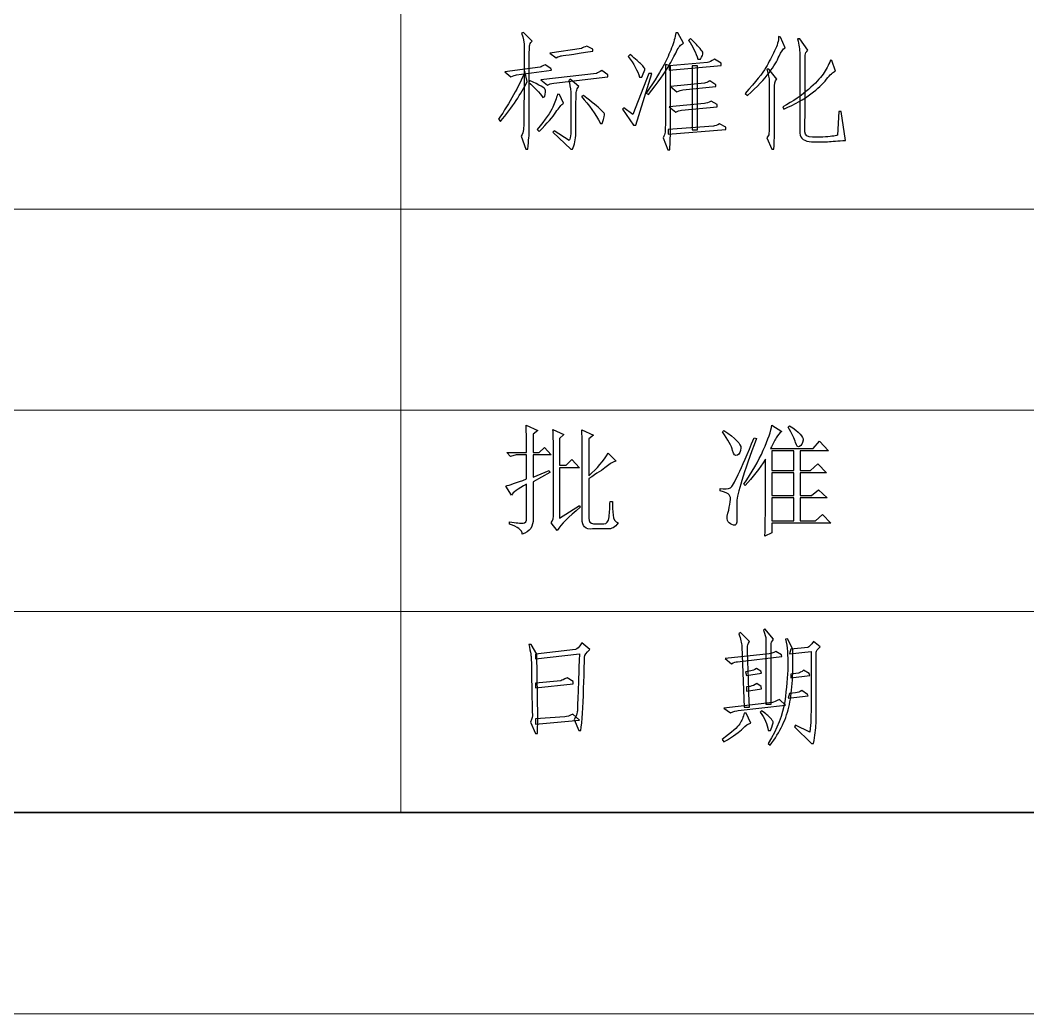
# Model space of a CAD drawing. Header units: millimetres. Extents: x -894 to 2281, y 379 to 1725.
# Drawn here: x 471.9 to 569.4, y 568.3 to 664.5 of the extents above; entities that cross this region are included whole.
import ezdxf

# ---------------------------------------------------------------- set-up
doc = ezdxf.new("R2010")
doc.units = ezdxf.units.MM
doc.layers.add('layer 1', color=7, linetype='Continuous')

msp = doc.modelspace()

# ---------------------------------------------------------------- linework, layer by layer
at = {"layer": 'layer 1', "color": 1, "lineweight": 9}
for points in [[(508.767, 665.653), (508.767, 665.653), (508.767, 587.778), (508.767, 587.778)], [(508.767, 661.738), (508.767, 661.738), (508.767, 661.738), (508.767, 661.738)], [(634.07, 646.184), (634.07, 646.184), (383.463, 646.184), (383.463, 646.184)], [(634.07, 626.715), (634.07, 626.715), (383.463, 626.715), (383.463, 626.715)], [(884.678, 607.246), (884.678, 607.246), (383.463, 607.246), (383.463, 607.246)], [(279.043, 568.309), (279.043, 568.309), (1156.169, 568.309), (1156.169, 568.309)]]:
    msp.add_open_spline(points, degree=3, dxfattribs=at)
at = {"layer": 'layer 1', "color": 1}
for points, knots in [([(520.63, 653.89), (520.659, 654.104), (520.675, 655.489), (520.675, 658.043), (520.675, 658.043), (520.675, 660.599), (520.675, 661.976), (520.675, 662.172), (520.675, 662.172), (520.675, 662.371), (520.599, 662.713), (520.447, 663.2), (520.447, 663.2), (520.447, 663.2), (520.63, 663.29), (520.63, 663.29), (520.63, 663.29), (520.63, 663.29), (521.452, 662.423), (521.452, 662.423), (521.452, 662.423), (521.298, 662.271), (521.214, 662.127), (521.201, 661.989), (521.201, 661.989), (521.185, 661.853), (521.177, 660.453), (521.177, 657.792), (521.177, 657.792), (521.177, 655.13), (521.177, 653.73), (521.177, 653.594), (521.177, 653.594), (521.177, 653.458), (521.133, 652.917), (521.041, 651.974), (521.041, 651.974), (521.041, 651.974), (520.858, 651.974), (520.858, 651.974), (520.858, 651.974), (520.858, 651.974), (520.403, 653.251), (520.403, 653.251), (520.403, 653.251), (520.523, 653.466), (520.599, 653.678), (520.63, 653.89)], [0, 0, 0, 0, 0.083333, 0.083333, 0.083333, 0.083333, 0.166667, 0.166667, 0.166667, 0.166667, 0.25, 0.25, 0.25, 0.25, 0.333333, 0.333333, 0.333333, 0.333333, 0.416667, 0.416667, 0.416667, 0.416667, 0.5, 0.5, 0.5, 0.5, 0.583333, 0.583333, 0.583333, 0.583333, 0.666667, 0.666667, 0.666667, 0.666667, 0.75, 0.75, 0.75, 0.75, 0.833333, 0.833333, 0.833333, 0.833333, 0.916667, 0.916667, 0.916667, 0.916667, 1, 1, 1, 1]), ([(535.436, 661.442), (535.24, 661.031), (534.973, 660.537), (534.638, 659.958), (534.638, 659.958), (534.303, 659.382), (533.665, 658.485), (532.722, 657.268), (532.722, 657.268), (532.722, 657.268), (532.493, 657.404), (532.493, 657.404), (532.493, 657.404), (533.377, 658.713), (533.953, 659.631), (534.227, 660.165), (534.227, 660.165), (534.502, 660.696), (534.745, 661.238), (534.957, 661.785), (534.957, 661.785), (535.17, 662.332), (535.308, 662.818), (535.368, 663.245), (535.368, 663.245), (535.368, 663.245), (535.551, 663.245), (535.551, 663.245), (535.551, 663.245), (535.551, 663.245), (536.098, 662.24), (536.098, 662.24), (536.098, 662.24), (535.855, 662.12), (535.635, 661.853), (535.436, 661.442)], [0, 0, 0, 0, 0.111111, 0.111111, 0.111111, 0.111111, 0.222222, 0.222222, 0.222222, 0.222222, 0.333333, 0.333333, 0.333333, 0.333333, 0.444444, 0.444444, 0.444444, 0.444444, 0.555556, 0.555556, 0.555556, 0.555556, 0.666667, 0.666667, 0.666667, 0.666667, 0.777778, 0.777778, 0.777778, 0.777778, 0.888889, 0.888889, 0.888889, 0.888889, 1, 1, 1, 1]), ([(537.718, 661.717), (537.886, 661.518), (537.977, 661.374), (537.993, 661.282), (537.993, 661.282), (538.006, 661.191), (537.925, 660.994), (537.741, 660.689), (537.741, 660.689), (537.741, 660.689), (537.514, 660.689), (537.514, 660.689), (537.514, 660.689), (537.299, 661.329), (536.996, 661.937), (536.601, 662.515), (536.601, 662.515), (536.601, 662.515), (536.784, 662.698), (536.784, 662.698), (536.784, 662.698), (537.239, 662.24), (537.551, 661.913), (537.718, 661.717)], [0, 0, 0, 0, 0.166667, 0.166667, 0.166667, 0.166667, 0.333333, 0.333333, 0.333333, 0.333333, 0.5, 0.5, 0.5, 0.5, 0.666667, 0.666667, 0.666667, 0.666667, 0.833333, 0.833333, 0.833333, 0.833333, 1, 1, 1, 1]), ([(545.362, 660.986), (545.179, 660.544), (544.859, 660.013), (544.404, 659.388), (544.404, 659.388), (543.946, 658.765), (543.247, 658.027), (542.305, 657.176), (542.305, 657.176), (542.305, 657.176), (542.075, 657.359), (542.075, 657.359), (542.075, 657.359), (543.111, 658.514), (543.779, 659.359), (544.084, 659.89), (544.084, 659.89), (544.388, 660.424), (544.668, 660.955), (544.927, 661.489), (544.927, 661.489), (545.186, 662.02), (545.315, 662.484), (545.315, 662.879), (545.315, 662.879), (545.315, 662.879), (545.498, 662.834), (545.498, 662.834), (545.498, 662.834), (545.498, 662.834), (545.955, 661.785), (545.955, 661.785), (545.955, 661.785), (545.741, 661.693), (545.545, 661.426), (545.362, 660.986)], [0, 0, 0, 0, 0.111111, 0.111111, 0.111111, 0.111111, 0.222222, 0.222222, 0.222222, 0.222222, 0.333333, 0.333333, 0.333333, 0.333333, 0.444444, 0.444444, 0.444444, 0.444444, 0.555556, 0.555556, 0.555556, 0.555556, 0.666667, 0.666667, 0.666667, 0.666667, 0.777778, 0.777778, 0.777778, 0.777778, 0.888889, 0.888889, 0.888889, 0.888889, 1, 1, 1, 1]), ([(551.019, 653.343), (551.019, 653.343), (551.155, 655.625), (551.155, 655.625), (551.155, 655.625), (551.155, 655.625), (551.385, 655.625), (551.385, 655.625), (551.385, 655.625), (551.385, 655.625), (551.796, 652.841), (551.796, 652.841), (551.796, 652.841), (551.066, 652.78), (550.488, 652.736), (550.061, 652.704), (550.061, 652.704), (550.061, 652.704), (548.51, 652.704), (548.51, 652.704), (548.51, 652.704), (547.811, 652.736), (547.429, 653.008), (547.369, 653.526), (547.369, 653.526), (547.369, 653.526), (547.369, 661.191), (547.369, 661.191), (547.369, 661.191), (547.369, 661.617), (547.293, 662.104), (547.141, 662.651), (547.141, 662.651), (547.141, 662.651), (547.369, 662.651), (547.369, 662.651), (547.369, 662.651), (547.369, 662.651), (548.146, 661.557), (548.146, 661.557), (548.146, 661.557), (547.992, 661.405), (547.908, 661.253), (547.894, 661.099), (547.894, 661.099), (547.879, 660.947), (547.871, 658.469), (547.871, 653.662), (547.871, 653.662), (547.871, 653.327), (548.114, 653.16), (548.601, 653.16), (548.601, 653.16), (548.601, 653.16), (549.606, 653.16), (549.606, 653.16), (549.606, 653.16), (550.305, 653.191), (550.776, 653.251), (551.019, 653.343)], [0, 0, 0, 0, 0.066667, 0.066667, 0.066667, 0.066667, 0.133333, 0.133333, 0.133333, 0.133333, 0.2, 0.2, 0.2, 0.2, 0.266667, 0.266667, 0.266667, 0.266667, 0.333333, 0.333333, 0.333333, 0.333333, 0.4, 0.4, 0.4, 0.4, 0.466667, 0.466667, 0.466667, 0.466667, 0.533333, 0.533333, 0.533333, 0.533333, 0.6, 0.6, 0.6, 0.6, 0.666667, 0.666667, 0.666667, 0.666667, 0.733333, 0.733333, 0.733333, 0.733333, 0.8, 0.8, 0.8, 0.8, 0.866667, 0.866667, 0.866667, 0.866667, 0.933333, 0.933333, 0.933333, 0.933333, 1, 1, 1, 1]), ([(527.337, 661.648), (527.337, 661.648), (527.337, 661.465), (527.337, 661.465), (527.337, 661.465), (525.33, 661.162), (524.296, 661.01), (524.234, 661.01), (524.234, 661.01), (524.174, 661.01), (524.022, 660.947), (523.778, 660.827), (523.778, 660.827), (523.778, 660.827), (523.185, 661.282), (523.185, 661.282), (523.185, 661.282), (523.185, 661.282), (526.243, 661.74), (526.243, 661.74), (526.243, 661.74), (526.364, 661.8), (526.531, 661.876), (526.743, 661.968), (526.743, 661.968), (526.743, 661.968), (527.337, 661.648), (527.337, 661.648)], [0, 0, 0, 0, 0.142857, 0.142857, 0.142857, 0.142857, 0.285714, 0.285714, 0.285714, 0.285714, 0.428571, 0.428571, 0.428571, 0.428571, 0.571429, 0.571429, 0.571429, 0.571429, 0.714286, 0.714286, 0.714286, 0.714286, 0.857143, 0.857143, 0.857143, 0.857143, 1, 1, 1, 1]), ([(531.854, 658.956), (531.673, 659.563), (531.307, 660.233), (530.76, 660.963), (530.76, 660.963), (530.76, 660.963), (530.943, 661.146), (530.943, 661.146), (530.943, 661.146), (531.49, 660.689), (531.854, 660.369), (532.037, 660.188), (532.037, 660.188), (532.22, 660.005), (532.327, 659.869), (532.356, 659.777), (532.356, 659.777), (532.388, 659.686), (532.296, 659.411), (532.084, 658.956), (532.084, 658.956), (532.084, 658.956), (531.854, 658.956), (531.854, 658.956)], [0, 0, 0, 0, 0.166667, 0.166667, 0.166667, 0.166667, 0.333333, 0.333333, 0.333333, 0.333333, 0.5, 0.5, 0.5, 0.5, 0.666667, 0.666667, 0.666667, 0.666667, 0.833333, 0.833333, 0.833333, 0.833333, 1, 1, 1, 1]), ([(534.73, 660.05), (534.73, 660.05), (538.425, 660.369), (538.425, 660.369), (538.425, 660.369), (538.577, 660.4), (538.806, 660.508), (539.11, 660.689), (539.11, 660.689), (539.11, 660.689), (539.749, 660.325), (539.749, 660.325), (539.749, 660.325), (539.749, 660.325), (539.749, 660.097), (539.749, 660.097), (539.749, 660.097), (539.749, 660.097), (534.73, 659.639), (534.73, 659.639), (534.73, 659.639), (534.73, 659.639), (534.73, 660.05), (534.73, 660.05)], [0, 0, 0, 0, 0.166667, 0.166667, 0.166667, 0.166667, 0.333333, 0.333333, 0.333333, 0.333333, 0.5, 0.5, 0.5, 0.5, 0.666667, 0.666667, 0.666667, 0.666667, 0.833333, 0.833333, 0.833333, 0.833333, 1, 1, 1, 1]), ([(548.442, 657.336), (547.787, 656.834), (546.913, 656.339), (545.817, 655.853), (545.817, 655.853), (545.817, 655.853), (545.726, 656.08), (545.726, 656.08), (545.726, 656.08), (546.73, 656.629), (547.56, 657.192), (548.214, 657.768), (548.214, 657.768), (548.868, 658.346), (549.339, 658.841), (549.627, 659.252), (549.627, 659.252), (549.917, 659.663), (550.153, 660.112), (550.336, 660.599), (550.336, 660.599), (550.336, 660.599), (550.472, 660.552), (550.472, 660.552), (550.472, 660.552), (550.472, 660.552), (550.836, 659.55), (550.836, 659.55), (550.836, 659.55), (550.593, 659.458), (550.297, 659.191), (549.946, 658.749), (549.946, 658.749), (549.598, 658.31), (549.096, 657.838), (548.442, 657.336)], [0, 0, 0, 0, 0.111111, 0.111111, 0.111111, 0.111111, 0.222222, 0.222222, 0.222222, 0.222222, 0.333333, 0.333333, 0.333333, 0.333333, 0.444444, 0.444444, 0.444444, 0.444444, 0.555556, 0.555556, 0.555556, 0.555556, 0.666667, 0.666667, 0.666667, 0.666667, 0.777778, 0.777778, 0.777778, 0.777778, 0.888889, 0.888889, 0.888889, 0.888889, 1, 1, 1, 1]), ([(518.393, 654.667), (518.393, 654.667), (518.212, 654.895), (518.212, 654.895), (518.212, 654.895), (519.306, 656.475), (520.159, 658.012), (520.767, 659.503), (520.767, 659.503), (520.767, 659.503), (520.994, 658.545), (520.994, 658.545), (520.994, 658.545), (520.416, 657.359), (519.55, 656.065), (518.393, 654.667)], [0, 0, 0, 0, 0.25, 0.25, 0.25, 0.25, 0.5, 0.5, 0.5, 0.5, 0.75, 0.75, 0.75, 0.75, 1, 1, 1, 1]), ([(519.945, 659.184), (519.824, 659.152), (519.641, 659.092), (519.398, 659.001), (519.398, 659.001), (519.398, 659.001), (518.804, 659.458), (518.804, 659.458), (518.804, 659.458), (518.804, 659.458), (522.227, 659.914), (522.227, 659.914), (522.227, 659.914), (522.349, 659.974), (522.515, 660.05), (522.729, 660.141), (522.729, 660.141), (522.729, 660.141), (523.276, 659.777), (523.276, 659.777), (523.276, 659.777), (523.276, 659.777), (523.323, 659.639), (523.323, 659.639), (523.323, 659.639), (523.323, 659.639), (519.945, 659.184), (519.945, 659.184)], [0, 0, 0, 0, 0.142857, 0.142857, 0.142857, 0.142857, 0.285714, 0.285714, 0.285714, 0.285714, 0.428571, 0.428571, 0.428571, 0.428571, 0.571429, 0.571429, 0.571429, 0.571429, 0.714286, 0.714286, 0.714286, 0.714286, 0.857143, 0.857143, 0.857143, 0.857143, 1, 1, 1, 1]), ([(527.703, 659.32), (527.824, 659.382), (527.991, 659.472), (528.204, 659.594), (528.204, 659.594), (528.204, 659.594), (528.797, 659.184), (528.797, 659.184), (528.797, 659.184), (528.797, 659.184), (528.797, 659.001), (528.797, 659.001), (528.797, 659.001), (528.797, 659.001), (523.551, 658.362), (523.551, 658.362), (523.551, 658.362), (523.276, 658.362), (523.08, 658.302), (522.957, 658.179), (522.957, 658.179), (522.957, 658.179), (522.318, 658.681), (522.318, 658.681), (522.318, 658.681), (522.318, 658.681), (527.703, 659.32), (527.703, 659.32)], [0, 0, 0, 0, 0.142857, 0.142857, 0.142857, 0.142857, 0.285714, 0.285714, 0.285714, 0.285714, 0.428571, 0.428571, 0.428571, 0.428571, 0.571429, 0.571429, 0.571429, 0.571429, 0.714286, 0.714286, 0.714286, 0.714286, 0.857143, 0.857143, 0.857143, 0.857143, 1, 1, 1, 1]), ([(531.215, 655.35), (531.215, 655.35), (532.767, 659.32), (532.767, 659.32), (532.767, 659.32), (532.767, 659.32), (533.042, 659.32), (533.042, 659.32), (533.042, 659.32), (533.042, 659.32), (531.49, 654.301), (531.49, 654.301), (531.49, 654.301), (531.49, 654.301), (531.262, 654.301), (531.262, 654.301), (531.262, 654.301), (531.262, 654.301), (530.213, 655.853), (530.213, 655.853), (530.213, 655.853), (530.213, 655.853), (530.349, 655.989), (530.349, 655.989), (530.349, 655.989), (530.349, 655.989), (531.215, 655.35), (531.215, 655.35)], [0, 0, 0, 0, 0.142857, 0.142857, 0.142857, 0.142857, 0.285714, 0.285714, 0.285714, 0.285714, 0.428571, 0.428571, 0.428571, 0.428571, 0.571429, 0.571429, 0.571429, 0.571429, 0.714286, 0.714286, 0.714286, 0.714286, 0.857143, 0.857143, 0.857143, 0.857143, 1, 1, 1, 1]), ([(534.364, 660.188), (534.364, 660.188), (534.866, 660.05), (534.866, 660.05), (534.866, 660.05), (534.866, 660.05), (534.866, 653.571), (534.866, 653.571), (534.866, 653.571), (534.866, 653.571), (534.774, 651.928), (534.774, 651.928), (534.774, 651.928), (534.774, 651.928), (534.593, 651.928), (534.593, 651.928), (534.593, 651.928), (534.593, 651.928), (534.136, 653.068), (534.136, 653.068), (534.136, 653.068), (534.259, 653.312), (534.327, 653.495), (534.342, 653.618), (534.342, 653.618), (534.356, 653.738), (534.364, 655.928), (534.364, 660.188)], [0, 0, 0, 0, 0.142857, 0.142857, 0.142857, 0.142857, 0.285714, 0.285714, 0.285714, 0.285714, 0.428571, 0.428571, 0.428571, 0.428571, 0.571429, 0.571429, 0.571429, 0.571429, 0.714286, 0.714286, 0.714286, 0.714286, 0.857143, 0.857143, 0.857143, 0.857143, 1, 1, 1, 1]), ([(536.965, 653.845), (536.965, 653.845), (536.965, 660.05), (536.965, 660.05), (536.965, 660.05), (536.965, 660.05), (537.467, 660.05), (537.467, 660.05), (537.467, 660.05), (537.467, 660.05), (537.467, 653.845), (537.467, 653.845), (537.467, 653.845), (537.467, 653.845), (536.965, 653.845), (536.965, 653.845)], [0, 0, 0, 0, 0.25, 0.25, 0.25, 0.25, 0.5, 0.5, 0.5, 0.5, 0.75, 0.75, 0.75, 0.75, 1, 1, 1, 1]), ([(544.951, 658.409), (544.92, 658.286), (544.912, 657.42), (544.927, 655.808), (544.927, 655.808), (544.943, 654.196), (544.92, 652.917), (544.859, 651.974), (544.859, 651.974), (544.859, 651.974), (544.676, 651.974), (544.676, 651.974), (544.676, 651.974), (544.676, 651.974), (544.174, 653.068), (544.174, 653.068), (544.174, 653.068), (544.297, 653.222), (544.365, 653.359), (544.38, 653.479), (544.38, 653.479), (544.396, 653.602), (544.404, 654.445), (544.404, 656.012), (544.404, 656.012), (544.404, 657.579), (544.404, 658.454), (544.404, 658.637), (544.404, 658.637), (544.404, 658.82), (544.328, 659.184), (544.174, 659.731), (544.174, 659.731), (544.174, 659.731), (544.357, 659.731), (544.357, 659.731), (544.357, 659.731), (544.357, 659.731), (545.134, 658.773), (545.134, 658.773), (545.134, 658.773), (545.042, 658.652), (544.982, 658.529), (544.951, 658.409)], [0, 0, 0, 0, 0.090909, 0.090909, 0.090909, 0.090909, 0.181818, 0.181818, 0.181818, 0.181818, 0.272727, 0.272727, 0.272727, 0.272727, 0.363636, 0.363636, 0.363636, 0.363636, 0.454545, 0.454545, 0.454545, 0.454545, 0.545455, 0.545455, 0.545455, 0.545455, 0.636364, 0.636364, 0.636364, 0.636364, 0.727273, 0.727273, 0.727273, 0.727273, 0.818182, 0.818182, 0.818182, 0.818182, 0.909091, 0.909091, 0.909091, 0.909091, 1, 1, 1, 1]), ([(522.682, 657.085), (522.682, 657.085), (522.501, 656.993), (522.501, 656.993), (522.501, 656.993), (522.166, 657.449), (521.709, 657.936), (521.133, 658.454), (521.133, 658.454), (521.133, 658.454), (521.222, 658.637), (521.222, 658.637), (521.222, 658.637), (522.196, 658.179), (522.698, 657.891), (522.729, 657.768), (522.729, 657.768), (522.758, 657.648), (522.745, 657.42), (522.682, 657.085)], [0, 0, 0, 0, 0.2, 0.2, 0.2, 0.2, 0.4, 0.4, 0.4, 0.4, 0.6, 0.6, 0.6, 0.6, 0.8, 0.8, 0.8, 0.8, 1, 1, 1, 1]), ([(525.011, 658.637), (525.011, 658.637), (525.147, 658.773), (525.147, 658.773), (525.147, 658.773), (525.147, 658.773), (525.969, 658.043), (525.969, 658.043), (525.969, 658.043), (525.846, 657.891), (525.77, 657.739), (525.741, 657.587), (525.741, 657.587), (525.71, 657.435), (525.694, 656.08), (525.694, 653.526), (525.694, 653.526), (525.665, 652.917), (525.558, 652.401), (525.375, 651.974), (525.375, 651.974), (525.375, 651.974), (525.192, 651.974), (525.192, 651.974), (525.192, 651.974), (525.192, 651.974), (523.459, 653.618), (523.459, 653.618), (523.459, 653.618), (523.459, 653.618), (523.595, 653.754), (523.595, 653.754), (523.595, 653.754), (523.595, 653.754), (525.056, 652.841), (525.056, 652.841), (525.056, 652.841), (525.116, 652.963), (525.163, 653.176), (525.192, 653.479), (525.192, 653.479), (525.192, 653.479), (525.192, 657.496), (525.192, 657.496), (525.192, 657.496), (525.163, 657.951), (525.102, 658.333), (525.011, 658.637)], [0, 0, 0, 0, 0.083333, 0.083333, 0.083333, 0.083333, 0.166667, 0.166667, 0.166667, 0.166667, 0.25, 0.25, 0.25, 0.25, 0.333333, 0.333333, 0.333333, 0.333333, 0.416667, 0.416667, 0.416667, 0.416667, 0.5, 0.5, 0.5, 0.5, 0.583333, 0.583333, 0.583333, 0.583333, 0.666667, 0.666667, 0.666667, 0.666667, 0.75, 0.75, 0.75, 0.75, 0.833333, 0.833333, 0.833333, 0.833333, 0.916667, 0.916667, 0.916667, 0.916667, 1, 1, 1, 1]), ([(538.655, 658.59), (538.655, 658.59), (539.246, 658.226), (539.246, 658.226), (539.246, 658.226), (539.246, 658.226), (539.246, 658.043), (539.246, 658.043), (539.246, 658.043), (539.246, 658.043), (536.054, 657.723), (536.054, 657.723), (536.054, 657.723), (535.9, 657.692), (535.703, 657.632), (535.46, 657.54), (535.46, 657.54), (535.46, 657.54), (534.866, 658.043), (534.866, 658.043), (534.866, 658.043), (534.866, 658.043), (538.152, 658.362), (538.152, 658.362), (538.152, 658.362), (538.273, 658.393), (538.44, 658.469), (538.655, 658.59)], [0, 0, 0, 0, 0.142857, 0.142857, 0.142857, 0.142857, 0.285714, 0.285714, 0.285714, 0.285714, 0.428571, 0.428571, 0.428571, 0.428571, 0.571429, 0.571429, 0.571429, 0.571429, 0.714286, 0.714286, 0.714286, 0.714286, 0.857143, 0.857143, 0.857143, 0.857143, 1, 1, 1, 1]), ([(522.135, 653.709), (522.135, 653.709), (521.952, 653.89), (521.952, 653.89), (521.952, 653.89), (522.745, 654.863), (523.245, 655.578), (523.459, 656.036), (523.459, 656.036), (523.671, 656.491), (523.823, 656.917), (523.915, 657.313), (523.915, 657.313), (523.915, 657.313), (524.098, 657.268), (524.098, 657.268), (524.098, 657.268), (524.098, 657.268), (524.509, 656.446), (524.509, 656.446), (524.509, 656.446), (524.296, 656.295), (524.045, 655.997), (523.755, 655.557), (523.755, 655.557), (523.467, 655.115), (522.926, 654.499), (522.135, 653.709)], [0, 0, 0, 0, 0.142857, 0.142857, 0.142857, 0.142857, 0.285714, 0.285714, 0.285714, 0.285714, 0.428571, 0.428571, 0.428571, 0.428571, 0.571429, 0.571429, 0.571429, 0.571429, 0.714286, 0.714286, 0.714286, 0.714286, 0.857143, 0.857143, 0.857143, 0.857143, 1, 1, 1, 1]), ([(528.091, 655.829), (528.319, 655.601), (528.447, 655.457), (528.478, 655.397), (528.478, 655.397), (528.509, 655.335), (528.433, 655.031), (528.25, 654.484), (528.25, 654.484), (528.25, 654.484), (528.067, 654.484), (528.067, 654.484), (528.067, 654.484), (527.581, 655.397), (526.973, 656.263), (526.243, 657.085), (526.243, 657.085), (526.243, 657.085), (526.424, 657.176), (526.424, 657.176), (526.424, 657.176), (527.306, 656.507), (527.863, 656.059), (528.091, 655.829)], [0, 0, 0, 0, 0.166667, 0.166667, 0.166667, 0.166667, 0.333333, 0.333333, 0.333333, 0.333333, 0.5, 0.5, 0.5, 0.5, 0.666667, 0.666667, 0.666667, 0.666667, 0.833333, 0.833333, 0.833333, 0.833333, 1, 1, 1, 1]), ([(535.368, 655.578), (535.368, 655.578), (534.73, 656.08), (534.73, 656.08), (534.73, 656.08), (534.73, 656.08), (538.152, 656.4), (538.152, 656.4), (538.152, 656.4), (538.304, 656.431), (538.516, 656.507), (538.791, 656.629), (538.791, 656.629), (538.791, 656.629), (539.385, 656.308), (539.385, 656.308), (539.385, 656.308), (539.385, 656.308), (539.385, 656.08), (539.385, 656.08), (539.385, 656.08), (539.385, 656.08), (535.915, 655.761), (535.915, 655.761), (535.915, 655.761), (535.734, 655.732), (535.551, 655.669), (535.368, 655.578)], [0, 0, 0, 0, 0.142857, 0.142857, 0.142857, 0.142857, 0.285714, 0.285714, 0.285714, 0.285714, 0.428571, 0.428571, 0.428571, 0.428571, 0.571429, 0.571429, 0.571429, 0.571429, 0.714286, 0.714286, 0.714286, 0.714286, 0.857143, 0.857143, 0.857143, 0.857143, 1, 1, 1, 1]), ([(539.612, 654.439), (539.612, 654.439), (540.204, 654.118), (540.204, 654.118), (540.204, 654.118), (540.204, 654.118), (540.204, 653.89), (540.204, 653.89), (540.204, 653.89), (540.204, 653.89), (534.638, 653.435), (534.638, 653.435), (534.638, 653.435), (534.638, 653.435), (534.638, 653.89), (534.638, 653.89), (534.638, 653.89), (534.638, 653.89), (539.019, 654.209), (539.019, 654.209), (539.019, 654.209), (539.141, 654.241), (539.338, 654.316), (539.612, 654.439)], [0, 0, 0, 0, 0.166667, 0.166667, 0.166667, 0.166667, 0.333333, 0.333333, 0.333333, 0.333333, 0.5, 0.5, 0.5, 0.5, 0.666667, 0.666667, 0.666667, 0.666667, 0.833333, 0.833333, 0.833333, 0.833333, 1, 1, 1, 1]), ([(518.915, 619.383), (518.915, 619.383), (519.462, 618.517), (519.462, 618.517), (519.462, 618.517), (519.584, 618.76), (520.071, 619.109), (520.922, 619.566), (520.922, 619.566), (520.922, 619.566), (520.922, 616.28), (520.922, 616.28), (520.922, 616.28), (520.922, 615.976), (520.809, 615.817), (520.579, 615.801), (520.579, 615.801), (520.351, 615.785), (519.919, 615.824), (519.279, 615.916), (519.279, 615.916), (519.279, 615.916), (519.279, 615.688), (519.279, 615.688), (519.279, 615.688), (520.071, 615.445), (520.482, 615.126), (520.511, 614.728), (520.511, 614.728), (521.241, 614.972), (521.592, 615.474), (521.56, 616.235), (521.56, 616.235), (521.56, 616.235), (521.56, 619.794), (521.56, 619.794), (521.56, 619.794), (521.56, 619.794), (523.159, 620.707), (523.159, 620.707), (523.159, 620.707), (523.159, 620.707), (523.112, 620.888), (523.112, 620.888), (523.112, 620.888), (523.112, 620.888), (521.56, 620.25), (521.56, 620.25), (521.56, 620.25), (521.56, 620.25), (521.56, 622.395), (521.56, 622.395), (521.56, 622.395), (521.56, 622.395), (523.295, 622.395), (523.295, 622.395), (523.295, 622.395), (523.295, 622.395), (522.657, 623.125), (522.657, 623.125), (522.657, 623.125), (522.657, 623.125), (522.154, 622.623), (522.154, 622.623), (522.154, 622.623), (522.154, 622.623), (521.56, 622.623), (521.56, 622.623), (521.56, 622.623), (521.56, 622.623), (521.56, 624.402), (521.56, 624.402), (521.56, 624.402), (521.56, 624.402), (522.018, 624.768), (522.018, 624.768), (522.018, 624.768), (522.018, 624.768), (520.877, 625.269), (520.877, 625.269), (520.877, 625.269), (520.906, 624.51), (520.922, 623.628), (520.922, 622.623), (520.922, 622.623), (520.922, 622.623), (519.006, 622.623), (519.006, 622.623), (519.006, 622.623), (519.006, 622.623), (519.37, 622.259), (519.37, 622.259), (519.37, 622.259), (519.37, 622.259), (519.919, 622.395), (519.919, 622.395), (519.919, 622.395), (519.919, 622.395), (520.922, 622.395), (520.922, 622.395), (520.922, 622.395), (520.922, 622.395), (520.922, 620.069), (520.922, 620.069), (520.922, 620.069), (519.919, 619.703), (519.249, 619.475), (518.915, 619.383)], [0, 0, 0, 0, 0.037037, 0.037037, 0.037037, 0.037037, 0.074074, 0.074074, 0.074074, 0.074074, 0.111111, 0.111111, 0.111111, 0.111111, 0.148148, 0.148148, 0.148148, 0.148148, 0.185185, 0.185185, 0.185185, 0.185185, 0.222222, 0.222222, 0.222222, 0.222222, 0.259259, 0.259259, 0.259259, 0.259259, 0.296296, 0.296296, 0.296296, 0.296296, 0.333333, 0.333333, 0.333333, 0.333333, 0.37037, 0.37037, 0.37037, 0.37037, 0.407407, 0.407407, 0.407407, 0.407407, 0.444444, 0.444444, 0.444444, 0.444444, 0.481481, 0.481481, 0.481481, 0.481481, 0.518519, 0.518519, 0.518519, 0.518519, 0.555556, 0.555556, 0.555556, 0.555556, 0.592593, 0.592593, 0.592593, 0.592593, 0.62963, 0.62963, 0.62963, 0.62963, 0.666667, 0.666667, 0.666667, 0.666667, 0.703704, 0.703704, 0.703704, 0.703704, 0.740741, 0.740741, 0.740741, 0.740741, 0.777778, 0.777778, 0.777778, 0.777778, 0.814815, 0.814815, 0.814815, 0.814815, 0.851852, 0.851852, 0.851852, 0.851852, 0.888889, 0.888889, 0.888889, 0.888889, 0.925926, 0.925926, 0.925926, 0.925926, 0.962963, 0.962963, 0.962963, 0.962963, 1, 1, 1, 1]), ([(543.992, 614.547), (543.992, 614.547), (544.677, 614.867), (544.677, 614.867), (544.677, 614.867), (544.677, 614.867), (544.677, 615.778), (544.677, 615.778), (544.677, 615.778), (544.677, 615.778), (550.379, 615.778), (550.379, 615.778), (550.379, 615.778), (550.379, 615.778), (549.558, 616.646), (549.558, 616.646), (549.558, 616.646), (549.558, 616.646), (548.874, 616.008), (548.874, 616.008), (548.874, 616.008), (548.874, 616.008), (547.414, 616.008), (547.414, 616.008), (547.414, 616.008), (547.414, 616.008), (547.414, 618.242), (547.414, 618.242), (547.414, 618.242), (547.414, 618.242), (550.015, 618.242), (550.015, 618.242), (550.015, 618.242), (550.015, 618.242), (549.194, 619.019), (549.194, 619.019), (549.194, 619.019), (549.194, 619.019), (548.508, 618.47), (548.508, 618.47), (548.508, 618.47), (548.508, 618.47), (547.414, 618.47), (547.414, 618.47), (547.414, 618.47), (547.414, 618.47), (547.414, 620.66), (547.414, 620.66), (547.414, 620.66), (547.414, 620.66), (549.968, 620.66), (549.968, 620.66), (549.968, 620.66), (549.968, 620.66), (549.102, 621.529), (549.102, 621.529), (549.102, 621.529), (549.102, 621.529), (548.417, 620.888), (548.417, 620.888), (548.417, 620.888), (548.417, 620.888), (547.414, 620.888), (547.414, 620.888), (547.414, 620.888), (547.414, 620.888), (547.414, 622.806), (547.414, 622.806), (547.414, 622.806), (547.414, 622.806), (550.152, 622.806), (550.152, 622.806), (550.152, 622.806), (550.152, 622.806), (549.285, 623.719), (549.285, 623.719), (549.285, 623.719), (549.285, 623.719), (548.647, 623.034), (548.647, 623.034), (548.647, 623.034), (548.647, 623.034), (544.539, 623.034), (544.539, 623.034), (544.539, 623.034), (544.753, 623.429), (544.934, 623.764), (545.086, 624.038), (545.086, 624.038), (545.24, 624.311), (545.421, 624.525), (545.635, 624.677), (545.635, 624.677), (545.635, 624.677), (544.677, 625.269), (544.677, 625.269), (544.677, 625.269), (544.585, 624.722), (544.303, 623.916), (543.832, 622.851), (543.832, 622.851), (543.361, 621.786), (542.73, 620.692), (541.938, 619.566), (541.938, 619.566), (541.938, 619.566), (542.076, 619.428), (542.076, 619.428), (542.076, 619.428), (542.806, 620.221), (543.46, 621.071), (544.036, 621.984), (544.036, 621.984), (544.036, 621.984), (544.036, 616.829), (544.036, 616.829), (544.036, 616.829), (544.036, 616.523), (544.023, 615.764), (543.992, 614.547)], [0, 0, 0, 0, 0.033333, 0.033333, 0.033333, 0.033333, 0.066667, 0.066667, 0.066667, 0.066667, 0.1, 0.1, 0.1, 0.1, 0.133333, 0.133333, 0.133333, 0.133333, 0.166667, 0.166667, 0.166667, 0.166667, 0.2, 0.2, 0.2, 0.2, 0.233333, 0.233333, 0.233333, 0.233333, 0.266667, 0.266667, 0.266667, 0.266667, 0.3, 0.3, 0.3, 0.3, 0.333333, 0.333333, 0.333333, 0.333333, 0.366667, 0.366667, 0.366667, 0.366667, 0.4, 0.4, 0.4, 0.4, 0.433333, 0.433333, 0.433333, 0.433333, 0.466667, 0.466667, 0.466667, 0.466667, 0.5, 0.5, 0.5, 0.5, 0.533333, 0.533333, 0.533333, 0.533333, 0.566667, 0.566667, 0.566667, 0.566667, 0.6, 0.6, 0.6, 0.6, 0.633333, 0.633333, 0.633333, 0.633333, 0.666667, 0.666667, 0.666667, 0.666667, 0.7, 0.7, 0.7, 0.7, 0.733333, 0.733333, 0.733333, 0.733333, 0.766667, 0.766667, 0.766667, 0.766667, 0.8, 0.8, 0.8, 0.8, 0.833333, 0.833333, 0.833333, 0.833333, 0.866667, 0.866667, 0.866667, 0.866667, 0.9, 0.9, 0.9, 0.9, 0.933333, 0.933333, 0.933333, 0.933333, 0.966667, 0.966667, 0.966667, 0.966667, 1, 1, 1, 1]), ([(546.227, 625.088), (546.624, 624.449), (546.867, 623.955), (546.957, 623.604), (546.957, 623.604), (547.048, 623.254), (547.179, 623.125), (547.346, 623.217), (547.346, 623.217), (547.514, 623.308), (547.626, 623.513), (547.687, 623.832), (547.687, 623.832), (547.749, 624.151), (547.307, 624.617), (546.365, 625.224), (546.365, 625.224), (546.365, 625.224), (546.227, 625.088), (546.227, 625.088)], [0, 0, 0, 0, 0.2, 0.2, 0.2, 0.2, 0.4, 0.4, 0.4, 0.4, 0.6, 0.6, 0.6, 0.6, 0.8, 0.8, 0.8, 0.8, 1, 1, 1, 1]), ([(523.295, 615.824), (523.295, 615.824), (523.889, 615.094), (523.889, 615.094), (523.889, 615.094), (524.253, 615.673), (524.999, 616.418), (526.124, 617.329), (526.124, 617.329), (526.124, 617.329), (526.032, 617.512), (526.032, 617.512), (526.032, 617.512), (526.032, 617.512), (524.117, 616.28), (524.117, 616.28), (524.117, 616.28), (524.117, 616.28), (524.117, 621.163), (524.117, 621.163), (524.117, 621.163), (524.117, 621.163), (526.032, 621.163), (526.032, 621.163), (526.032, 621.163), (526.032, 621.163), (525.302, 621.94), (525.302, 621.94), (525.302, 621.94), (525.302, 621.94), (524.755, 621.391), (524.755, 621.391), (524.755, 621.391), (524.755, 621.391), (524.117, 621.391), (524.117, 621.391), (524.117, 621.391), (524.117, 621.391), (524.117, 623.992), (524.117, 623.992), (524.117, 623.992), (524.117, 623.992), (524.527, 624.358), (524.527, 624.358), (524.527, 624.358), (524.527, 624.358), (523.478, 624.86), (523.478, 624.86), (523.478, 624.86), (523.507, 624.282), (523.523, 623.657), (523.523, 622.989), (523.523, 622.989), (523.523, 622.989), (523.523, 616.782), (523.523, 616.782), (523.523, 616.782), (523.554, 616.327), (523.478, 616.008), (523.295, 615.824)], [0, 0, 0, 0, 0.066667, 0.066667, 0.066667, 0.066667, 0.133333, 0.133333, 0.133333, 0.133333, 0.2, 0.2, 0.2, 0.2, 0.266667, 0.266667, 0.266667, 0.266667, 0.333333, 0.333333, 0.333333, 0.333333, 0.4, 0.4, 0.4, 0.4, 0.466667, 0.466667, 0.466667, 0.466667, 0.533333, 0.533333, 0.533333, 0.533333, 0.6, 0.6, 0.6, 0.6, 0.666667, 0.666667, 0.666667, 0.666667, 0.733333, 0.733333, 0.733333, 0.733333, 0.8, 0.8, 0.8, 0.8, 0.866667, 0.866667, 0.866667, 0.866667, 0.933333, 0.933333, 0.933333, 0.933333, 1, 1, 1, 1]), ([(526.307, 616.188), (526.276, 615.49), (526.611, 615.17), (527.309, 615.231), (527.309, 615.231), (527.309, 615.231), (528.725, 615.231), (528.725, 615.231), (528.725, 615.231), (529.151, 615.202), (529.5, 615.398), (529.774, 615.824), (529.774, 615.824), (529.5, 615.916), (529.34, 616.167), (529.295, 616.578), (529.295, 616.578), (529.251, 616.989), (529.227, 617.421), (529.227, 617.878), (529.227, 617.878), (529.227, 617.878), (528.999, 617.878), (528.999, 617.878), (528.999, 617.878), (528.999, 617.361), (528.968, 616.866), (528.908, 616.395), (528.908, 616.395), (528.848, 615.924), (528.68, 615.702), (528.406, 615.733), (528.406, 615.733), (528.406, 615.733), (527.401, 615.733), (527.401, 615.733), (527.401, 615.733), (527.097, 615.764), (526.945, 615.945), (526.945, 616.28), (526.945, 616.28), (526.945, 616.28), (526.945, 620.113), (526.945, 620.113), (526.945, 620.113), (527.736, 620.6), (528.299, 620.98), (528.633, 621.254), (528.633, 621.254), (528.968, 621.529), (529.288, 621.71), (529.591, 621.801), (529.591, 621.801), (529.591, 621.801), (528.816, 622.578), (528.816, 622.578), (528.816, 622.578), (528.39, 621.817), (527.767, 621.087), (526.945, 620.388), (526.945, 620.388), (526.945, 620.388), (526.945, 623.947), (526.945, 623.947), (526.945, 623.947), (526.945, 623.947), (527.401, 624.311), (527.401, 624.311), (527.401, 624.311), (527.401, 624.311), (526.26, 624.813), (526.26, 624.813), (526.26, 624.813), (526.291, 624.266), (526.307, 623.719), (526.307, 623.17), (526.307, 623.17), (526.307, 623.17), (526.307, 616.188), (526.307, 616.188)], [0, 0, 0, 0, 0.05, 0.05, 0.05, 0.05, 0.1, 0.1, 0.1, 0.1, 0.15, 0.15, 0.15, 0.15, 0.2, 0.2, 0.2, 0.2, 0.25, 0.25, 0.25, 0.25, 0.3, 0.3, 0.3, 0.3, 0.35, 0.35, 0.35, 0.35, 0.4, 0.4, 0.4, 0.4, 0.45, 0.45, 0.45, 0.45, 0.5, 0.5, 0.5, 0.5, 0.55, 0.55, 0.55, 0.55, 0.6, 0.6, 0.6, 0.6, 0.65, 0.65, 0.65, 0.65, 0.7, 0.7, 0.7, 0.7, 0.75, 0.75, 0.75, 0.75, 0.8, 0.8, 0.8, 0.8, 0.85, 0.85, 0.85, 0.85, 0.9, 0.9, 0.9, 0.9, 0.95, 0.95, 0.95, 0.95, 1, 1, 1, 1]), ([(540.022, 624.768), (540.022, 624.768), (539.886, 624.63), (539.886, 624.63), (539.886, 624.63), (540.433, 623.84), (540.76, 623.238), (540.865, 622.829), (540.865, 622.829), (540.972, 622.419), (541.124, 622.265), (541.322, 622.372), (541.322, 622.372), (541.519, 622.479), (541.634, 622.714), (541.665, 623.078), (541.665, 623.078), (541.694, 623.445), (541.147, 624.007), (540.022, 624.768)], [0, 0, 0, 0, 0.2, 0.2, 0.2, 0.2, 0.4, 0.4, 0.4, 0.4, 0.6, 0.6, 0.6, 0.6, 0.8, 0.8, 0.8, 0.8, 1, 1, 1, 1]), ([(539.656, 619.156), (539.656, 619.156), (539.656, 618.928), (539.656, 618.928), (539.656, 618.928), (540.143, 618.805), (540.441, 618.677), (540.546, 618.538), (540.546, 618.538), (540.653, 618.402), (540.684, 618.174), (540.637, 617.855), (540.637, 617.855), (540.592, 617.536), (540.516, 617.17), (540.409, 616.759), (540.409, 616.759), (540.302, 616.348), (540.31, 616.068), (540.433, 615.916), (540.433, 615.916), (540.553, 615.764), (540.729, 615.657), (540.956, 615.597), (540.956, 615.597), (541.186, 615.534), (541.291, 615.725), (541.276, 616.167), (541.276, 616.167), (541.262, 616.607), (541.262, 617.178), (541.276, 617.878), (541.276, 617.878), (541.291, 618.577), (541.922, 620.616), (543.17, 623.992), (543.17, 623.992), (543.17, 623.992), (542.942, 624.038), (542.942, 624.038), (542.942, 624.038), (541.665, 620.935), (540.904, 619.331), (540.66, 619.224), (540.66, 619.224), (540.417, 619.117), (540.082, 619.095), (539.656, 619.156)], [0, 0, 0, 0, 0.083333, 0.083333, 0.083333, 0.083333, 0.166667, 0.166667, 0.166667, 0.166667, 0.25, 0.25, 0.25, 0.25, 0.333333, 0.333333, 0.333333, 0.333333, 0.416667, 0.416667, 0.416667, 0.416667, 0.5, 0.5, 0.5, 0.5, 0.583333, 0.583333, 0.583333, 0.583333, 0.666667, 0.666667, 0.666667, 0.666667, 0.75, 0.75, 0.75, 0.75, 0.833333, 0.833333, 0.833333, 0.833333, 0.916667, 0.916667, 0.916667, 0.916667, 1, 1, 1, 1]), ([(546.776, 622.806), (546.776, 622.806), (546.776, 620.888), (546.776, 620.888), (546.776, 620.888), (546.776, 620.888), (544.677, 620.888), (544.677, 620.888), (544.677, 620.888), (544.677, 620.888), (544.677, 622.806), (544.677, 622.806), (544.677, 622.806), (544.677, 622.806), (546.776, 622.806), (546.776, 622.806)], [0, 0, 0, 0, 0.25, 0.25, 0.25, 0.25, 0.5, 0.5, 0.5, 0.5, 0.75, 0.75, 0.75, 0.75, 1, 1, 1, 1]), ([(544.677, 620.66), (544.677, 620.66), (546.776, 620.66), (546.776, 620.66), (546.776, 620.66), (546.776, 620.66), (546.776, 618.47), (546.776, 618.47), (546.776, 618.47), (546.776, 618.47), (544.677, 618.47), (544.677, 618.47), (544.677, 618.47), (544.677, 618.47), (544.677, 620.66), (544.677, 620.66)], [0, 0, 0, 0, 0.25, 0.25, 0.25, 0.25, 0.5, 0.5, 0.5, 0.5, 0.75, 0.75, 0.75, 0.75, 1, 1, 1, 1]), ([(544.677, 618.242), (544.677, 618.242), (546.776, 618.242), (546.776, 618.242), (546.776, 618.242), (546.776, 618.242), (546.776, 616.008), (546.776, 616.008), (546.776, 616.008), (546.776, 616.008), (544.677, 616.008), (544.677, 616.008), (544.677, 616.008), (544.677, 616.008), (544.677, 618.242), (544.677, 618.242)], [0, 0, 0, 0, 0.25, 0.25, 0.25, 0.25, 0.5, 0.5, 0.5, 0.5, 0.75, 0.75, 0.75, 0.75, 1, 1, 1, 1]), ([(542.487, 604.339), (542.364, 604.125), (542.304, 603.928), (542.304, 603.745), (542.304, 603.745), (542.304, 603.562), (542.364, 601.646), (542.487, 597.996), (542.487, 597.996), (542.487, 597.996), (541.984, 597.996), (541.984, 597.996), (541.984, 597.996), (541.984, 597.996), (541.757, 603.836), (541.757, 603.836), (541.757, 603.836), (541.725, 604.2), (541.634, 604.611), (541.482, 605.069), (541.482, 605.069), (541.482, 605.069), (541.618, 605.205), (541.618, 605.205), (541.618, 605.205), (541.618, 605.205), (542.487, 604.339), (542.487, 604.339)], [0, 0, 0, 0, 0.142857, 0.142857, 0.142857, 0.142857, 0.285714, 0.285714, 0.285714, 0.285714, 0.428571, 0.428571, 0.428571, 0.428571, 0.571429, 0.571429, 0.571429, 0.571429, 0.714286, 0.714286, 0.714286, 0.714286, 0.857143, 0.857143, 0.857143, 0.857143, 1, 1, 1, 1]), ([(544.083, 598.268), (544.083, 598.268), (544.083, 604.567), (544.083, 604.567), (544.083, 604.567), (544.083, 604.75), (544.007, 605.038), (543.855, 605.433), (543.855, 605.433), (543.855, 605.433), (543.992, 605.569), (543.992, 605.569), (543.992, 605.569), (543.992, 605.569), (544.813, 604.567), (544.813, 604.567), (544.813, 604.567), (544.661, 604.352), (544.585, 604.179), (544.585, 604.041), (544.585, 604.041), (544.585, 603.905), (544.585, 601.981), (544.585, 598.268), (544.585, 598.268), (544.585, 598.268), (544.083, 598.268), (544.083, 598.268)], [0, 0, 0, 0, 0.142857, 0.142857, 0.142857, 0.142857, 0.285714, 0.285714, 0.285714, 0.285714, 0.428571, 0.428571, 0.428571, 0.428571, 0.571429, 0.571429, 0.571429, 0.571429, 0.714286, 0.714286, 0.714286, 0.714286, 0.857143, 0.857143, 0.857143, 0.857143, 1, 1, 1, 1]), ([(521.926, 603.106), (521.926, 603.106), (522.018, 596.991), (522.018, 596.991), (522.018, 596.991), (522.018, 596.991), (521.971, 595.439), (521.971, 595.439), (521.971, 595.439), (521.971, 595.439), (521.79, 595.439), (521.79, 595.439), (521.79, 595.439), (521.79, 595.439), (521.288, 596.536), (521.288, 596.536), (521.288, 596.536), (521.44, 596.9), (521.508, 597.135), (521.492, 597.242), (521.492, 597.242), (521.477, 597.349), (521.455, 598.276), (521.424, 600.026), (521.424, 600.026), (521.393, 601.775), (521.379, 602.688), (521.379, 602.764), (521.379, 602.764), (521.379, 602.84), (521.303, 603.274), (521.15, 604.064), (521.15, 604.064), (521.15, 604.064), (521.379, 604.064), (521.379, 604.064), (521.379, 604.064), (521.379, 604.064), (521.926, 603.106), (521.926, 603.106)], [0, 0, 0, 0, 0.1, 0.1, 0.1, 0.1, 0.2, 0.2, 0.2, 0.2, 0.3, 0.3, 0.3, 0.3, 0.4, 0.4, 0.4, 0.4, 0.5, 0.5, 0.5, 0.5, 0.6, 0.6, 0.6, 0.6, 0.7, 0.7, 0.7, 0.7, 0.8, 0.8, 0.8, 0.8, 0.9, 0.9, 0.9, 0.9, 1, 1, 1, 1]), ([(525.668, 603.562), (525.82, 603.593), (526.017, 603.805), (526.26, 604.2), (526.26, 604.2), (526.26, 604.2), (527.037, 603.562), (527.037, 603.562), (527.037, 603.562), (526.702, 603.258), (526.535, 603.015), (526.535, 602.832), (526.535, 602.832), (526.535, 602.649), (526.503, 601.638), (526.443, 599.799), (526.443, 599.799), (526.383, 597.957), (526.291, 596.596), (526.171, 595.714), (526.171, 595.714), (526.171, 595.714), (525.988, 595.714), (525.988, 595.714), (525.988, 595.714), (525.988, 595.714), (525.53, 596.808), (525.53, 596.808), (525.53, 596.808), (525.713, 597.114), (525.812, 597.342), (525.828, 597.493), (525.828, 597.493), (525.844, 597.645), (525.912, 599.532), (526.032, 603.151), (526.032, 603.151), (526.032, 603.151), (521.79, 602.649), (521.79, 602.649), (521.79, 602.649), (521.79, 602.649), (521.79, 603.106), (521.79, 603.106), (521.79, 603.106), (521.79, 603.106), (525.668, 603.562), (525.668, 603.562)], [0, 0, 0, 0, 0.083333, 0.083333, 0.083333, 0.083333, 0.166667, 0.166667, 0.166667, 0.166667, 0.25, 0.25, 0.25, 0.25, 0.333333, 0.333333, 0.333333, 0.333333, 0.416667, 0.416667, 0.416667, 0.416667, 0.5, 0.5, 0.5, 0.5, 0.583333, 0.583333, 0.583333, 0.583333, 0.666667, 0.666667, 0.666667, 0.666667, 0.75, 0.75, 0.75, 0.75, 0.833333, 0.833333, 0.833333, 0.833333, 0.916667, 0.916667, 0.916667, 0.916667, 1, 1, 1, 1]), ([(545.907, 598.543), (546.09, 599.82), (546.19, 600.961), (546.205, 601.965), (546.205, 601.965), (546.219, 602.968), (546.151, 603.836), (545.999, 604.567), (545.999, 604.567), (545.999, 604.567), (546.182, 604.611), (546.182, 604.611), (546.182, 604.611), (546.182, 604.611), (546.684, 603.609), (546.684, 603.609), (546.684, 603.609), (546.744, 601.387), (546.637, 599.6), (546.365, 598.247), (546.365, 598.247), (546.09, 596.892), (545.467, 595.578), (544.494, 594.299), (544.494, 594.299), (544.494, 594.299), (544.311, 594.482), (544.311, 594.482), (544.311, 594.482), (545.193, 595.911), (545.726, 597.266), (545.907, 598.543)], [0, 0, 0, 0, 0.125, 0.125, 0.125, 0.125, 0.25, 0.25, 0.25, 0.25, 0.375, 0.375, 0.375, 0.375, 0.5, 0.5, 0.5, 0.5, 0.625, 0.625, 0.625, 0.625, 0.75, 0.75, 0.75, 0.75, 0.875, 0.875, 0.875, 0.875, 1, 1, 1, 1]), ([(546.867, 596.078), (546.867, 596.078), (546.957, 596.261), (546.957, 596.261), (546.957, 596.261), (546.957, 596.261), (548.327, 595.578), (548.327, 595.578), (548.327, 595.578), (548.388, 596.065), (548.425, 596.444), (548.44, 596.719), (548.44, 596.719), (548.456, 596.991), (548.464, 599.213), (548.464, 603.379), (548.464, 603.379), (548.464, 603.379), (546.365, 603.151), (546.365, 603.151), (546.365, 603.151), (546.365, 603.151), (546.501, 603.609), (546.501, 603.609), (546.501, 603.609), (546.501, 603.609), (548.144, 603.745), (548.144, 603.745), (548.144, 603.745), (548.265, 603.805), (548.448, 604.004), (548.691, 604.339), (548.691, 604.339), (548.691, 604.339), (549.33, 603.836), (549.33, 603.836), (549.33, 603.836), (549.087, 603.593), (548.966, 603.418), (548.966, 603.311), (548.966, 603.311), (548.966, 603.206), (548.966, 602.17), (548.966, 600.207), (548.966, 600.207), (548.966, 598.247), (548.958, 596.983), (548.943, 596.421), (548.943, 596.421), (548.927, 595.858), (548.843, 595.212), (548.691, 594.482), (548.691, 594.482), (548.691, 594.482), (548.508, 594.482), (548.508, 594.482), (548.508, 594.482), (548.508, 594.482), (546.867, 596.078), (546.867, 596.078)], [0, 0, 0, 0, 0.066667, 0.066667, 0.066667, 0.066667, 0.133333, 0.133333, 0.133333, 0.133333, 0.2, 0.2, 0.2, 0.2, 0.266667, 0.266667, 0.266667, 0.266667, 0.333333, 0.333333, 0.333333, 0.333333, 0.4, 0.4, 0.4, 0.4, 0.466667, 0.466667, 0.466667, 0.466667, 0.533333, 0.533333, 0.533333, 0.533333, 0.6, 0.6, 0.6, 0.6, 0.666667, 0.666667, 0.666667, 0.666667, 0.733333, 0.733333, 0.733333, 0.733333, 0.8, 0.8, 0.8, 0.8, 0.866667, 0.866667, 0.866667, 0.866667, 0.933333, 0.933333, 0.933333, 0.933333, 1, 1, 1, 1]), ([(541.346, 602.376), (541.192, 602.376), (540.995, 602.316), (540.752, 602.193), (540.752, 602.193), (540.752, 602.193), (540.158, 602.696), (540.158, 602.696), (540.158, 602.696), (540.158, 602.696), (544.402, 603.151), (544.402, 603.151), (544.402, 603.151), (544.554, 603.151), (544.766, 603.227), (545.041, 603.379), (545.041, 603.379), (545.041, 603.379), (545.588, 603.06), (545.588, 603.06), (545.588, 603.06), (545.588, 603.06), (545.635, 602.879), (545.635, 602.879), (545.635, 602.879), (545.635, 602.879), (541.346, 602.376), (541.346, 602.376)], [0, 0, 0, 0, 0.142857, 0.142857, 0.142857, 0.142857, 0.285714, 0.285714, 0.285714, 0.285714, 0.428571, 0.428571, 0.428571, 0.428571, 0.571429, 0.571429, 0.571429, 0.571429, 0.714286, 0.714286, 0.714286, 0.714286, 0.857143, 0.857143, 0.857143, 0.857143, 1, 1, 1, 1]), ([(524.847, 600.825), (524.847, 600.825), (525.441, 600.459), (525.441, 600.459), (525.441, 600.459), (525.441, 600.459), (525.441, 600.231), (525.441, 600.231), (525.441, 600.231), (525.441, 600.231), (521.79, 599.867), (521.79, 599.867), (521.79, 599.867), (521.79, 599.867), (521.79, 600.322), (521.79, 600.322), (521.79, 600.322), (521.79, 600.322), (524.253, 600.55), (524.253, 600.55), (524.253, 600.55), (524.344, 600.581), (524.543, 600.673), (524.847, 600.825)], [0, 0, 0, 0, 0.166667, 0.166667, 0.166667, 0.166667, 0.333333, 0.333333, 0.333333, 0.333333, 0.5, 0.5, 0.5, 0.5, 0.666667, 0.666667, 0.666667, 0.666667, 0.833333, 0.833333, 0.833333, 0.833333, 1, 1, 1, 1]), ([(543.17, 601.738), (543.17, 601.738), (543.581, 601.463), (543.581, 601.463), (543.581, 601.463), (543.581, 601.463), (543.672, 601.28), (543.672, 601.28), (543.672, 601.28), (543.672, 601.28), (542.212, 601.052), (542.212, 601.052), (542.212, 601.052), (542.212, 601.052), (542.121, 601.418), (542.121, 601.418), (542.121, 601.418), (542.121, 601.418), (542.623, 601.508), (542.623, 601.508), (542.623, 601.508), (542.775, 601.508), (542.958, 601.586), (543.17, 601.738)], [0, 0, 0, 0, 0.166667, 0.166667, 0.166667, 0.166667, 0.333333, 0.333333, 0.333333, 0.333333, 0.5, 0.5, 0.5, 0.5, 0.666667, 0.666667, 0.666667, 0.666667, 0.833333, 0.833333, 0.833333, 0.833333, 1, 1, 1, 1]), ([(548.281, 601.235), (548.281, 601.235), (548.327, 601.052), (548.327, 601.052), (548.327, 601.052), (548.327, 601.052), (546.501, 600.825), (546.501, 600.825), (546.501, 600.825), (546.501, 600.825), (546.501, 601.189), (546.501, 601.189), (546.501, 601.189), (546.501, 601.189), (547.231, 601.28), (547.231, 601.28), (547.231, 601.28), (547.354, 601.311), (547.519, 601.403), (547.734, 601.555), (547.734, 601.555), (547.734, 601.555), (548.281, 601.235), (548.281, 601.235)], [0, 0, 0, 0, 0.166667, 0.166667, 0.166667, 0.166667, 0.333333, 0.333333, 0.333333, 0.333333, 0.5, 0.5, 0.5, 0.5, 0.666667, 0.666667, 0.666667, 0.666667, 0.833333, 0.833333, 0.833333, 0.833333, 1, 1, 1, 1]), ([(543.672, 599.775), (543.672, 599.775), (542.212, 599.547), (542.212, 599.547), (542.212, 599.547), (542.212, 599.547), (542.212, 599.958), (542.212, 599.958), (542.212, 599.958), (542.212, 599.958), (542.576, 600.003), (542.576, 600.003), (542.576, 600.003), (542.79, 600.034), (543.003, 600.126), (543.217, 600.278), (543.217, 600.278), (543.217, 600.278), (543.626, 600.003), (543.626, 600.003), (543.626, 600.003), (543.626, 600.003), (543.672, 599.775), (543.672, 599.775)], [0, 0, 0, 0, 0.166667, 0.166667, 0.166667, 0.166667, 0.333333, 0.333333, 0.333333, 0.333333, 0.5, 0.5, 0.5, 0.5, 0.666667, 0.666667, 0.666667, 0.666667, 0.833333, 0.833333, 0.833333, 0.833333, 1, 1, 1, 1]), ([(547.55, 599.592), (547.55, 599.592), (548.098, 599.228), (548.098, 599.228), (548.098, 599.228), (548.098, 599.228), (548.189, 599.09), (548.189, 599.09), (548.189, 599.09), (548.189, 599.09), (546.227, 598.862), (546.227, 598.862), (546.227, 598.862), (546.227, 598.862), (546.365, 599.318), (546.365, 599.318), (546.365, 599.318), (546.365, 599.318), (546.957, 599.364), (546.957, 599.364), (546.957, 599.364), (547.171, 599.396), (547.367, 599.472), (547.55, 599.592)], [0, 0, 0, 0, 0.166667, 0.166667, 0.166667, 0.166667, 0.333333, 0.333333, 0.333333, 0.333333, 0.5, 0.5, 0.5, 0.5, 0.666667, 0.666667, 0.666667, 0.666667, 0.833333, 0.833333, 0.833333, 0.833333, 1, 1, 1, 1]), ([(541.391, 597.677), (541.239, 597.645), (540.995, 597.569), (540.66, 597.449), (540.66, 597.449), (540.66, 597.449), (540.022, 597.904), (540.022, 597.904), (540.022, 597.904), (540.022, 597.904), (544.722, 598.451), (544.722, 598.451), (544.722, 598.451), (544.842, 598.483), (545.072, 598.574), (545.407, 598.726), (545.407, 598.726), (545.407, 598.726), (545.999, 598.179), (545.999, 598.179), (545.999, 598.179), (545.999, 598.179), (541.391, 597.677), (541.391, 597.677)], [0, 0, 0, 0, 0.166667, 0.166667, 0.166667, 0.166667, 0.333333, 0.333333, 0.333333, 0.333333, 0.5, 0.5, 0.5, 0.5, 0.666667, 0.666667, 0.666667, 0.666667, 0.833333, 0.833333, 0.833333, 0.833333, 1, 1, 1, 1]), ([(521.79, 596.855), (521.79, 596.855), (524.619, 597.038), (524.619, 597.038), (524.619, 597.038), (524.831, 597.067), (525.09, 597.159), (525.394, 597.31), (525.394, 597.31), (525.394, 597.31), (526.032, 596.719), (526.032, 596.719), (526.032, 596.719), (526.032, 596.719), (521.79, 596.353), (521.79, 596.353), (521.79, 596.353), (521.79, 596.353), (521.79, 596.855), (521.79, 596.855)], [0, 0, 0, 0, 0.2, 0.2, 0.2, 0.2, 0.4, 0.4, 0.4, 0.4, 0.6, 0.6, 0.6, 0.6, 0.8, 0.8, 0.8, 0.8, 1, 1, 1, 1]), ([(540.022, 594.618), (540.022, 594.618), (539.839, 594.848), (539.839, 594.848), (539.839, 594.848), (540.783, 595.547), (541.352, 596.057), (541.55, 596.376), (541.55, 596.376), (541.749, 596.695), (541.893, 597.038), (541.984, 597.402), (541.984, 597.402), (541.984, 597.402), (542.165, 597.402), (542.165, 597.402), (542.165, 597.402), (542.165, 597.402), (542.623, 596.444), (542.623, 596.444), (542.623, 596.444), (542.38, 596.384), (542.121, 596.209), (541.846, 595.918), (541.846, 595.918), (541.574, 595.63), (540.964, 595.196), (540.022, 594.618)], [0, 0, 0, 0, 0.142857, 0.142857, 0.142857, 0.142857, 0.285714, 0.285714, 0.285714, 0.285714, 0.428571, 0.428571, 0.428571, 0.428571, 0.571429, 0.571429, 0.571429, 0.571429, 0.714286, 0.714286, 0.714286, 0.714286, 0.857143, 0.857143, 0.857143, 0.857143, 1, 1, 1, 1]), ([(544.311, 595.714), (544.219, 596.353), (543.96, 596.946), (543.536, 597.493), (543.536, 597.493), (543.536, 597.493), (543.672, 597.63), (543.672, 597.63), (543.672, 597.63), (544.068, 597.357), (544.35, 597.127), (544.515, 596.946), (544.515, 596.946), (544.683, 596.763), (544.774, 596.635), (544.79, 596.557), (544.79, 596.557), (544.805, 596.481), (544.722, 596.201), (544.539, 595.714), (544.539, 595.714), (544.539, 595.714), (544.311, 595.714), (544.311, 595.714)], [0, 0, 0, 0, 0.166667, 0.166667, 0.166667, 0.166667, 0.333333, 0.333333, 0.333333, 0.333333, 0.5, 0.5, 0.5, 0.5, 0.666667, 0.666667, 0.666667, 0.666667, 0.833333, 0.833333, 0.833333, 0.833333, 1, 1, 1, 1])]:
    msp.add_open_spline(points, degree=3, knots=knots, dxfattribs=at)
at = {"layer": 'layer 1', "lineweight": 9}
msp.add_open_spline([(383.463, 587.778), (383.463, 587.778), (1135.285, 587.778), (1135.285, 587.778)], degree=3, dxfattribs=at)
at = {"layer": 'layer 1', "lineweight": 35}
msp.add_open_spline([(383.463, 587.778), (383.463, 587.778), (1135.285, 587.778), (1135.285, 587.778)], degree=3, dxfattribs=at)

doc.saveas('drawing.dxf')
